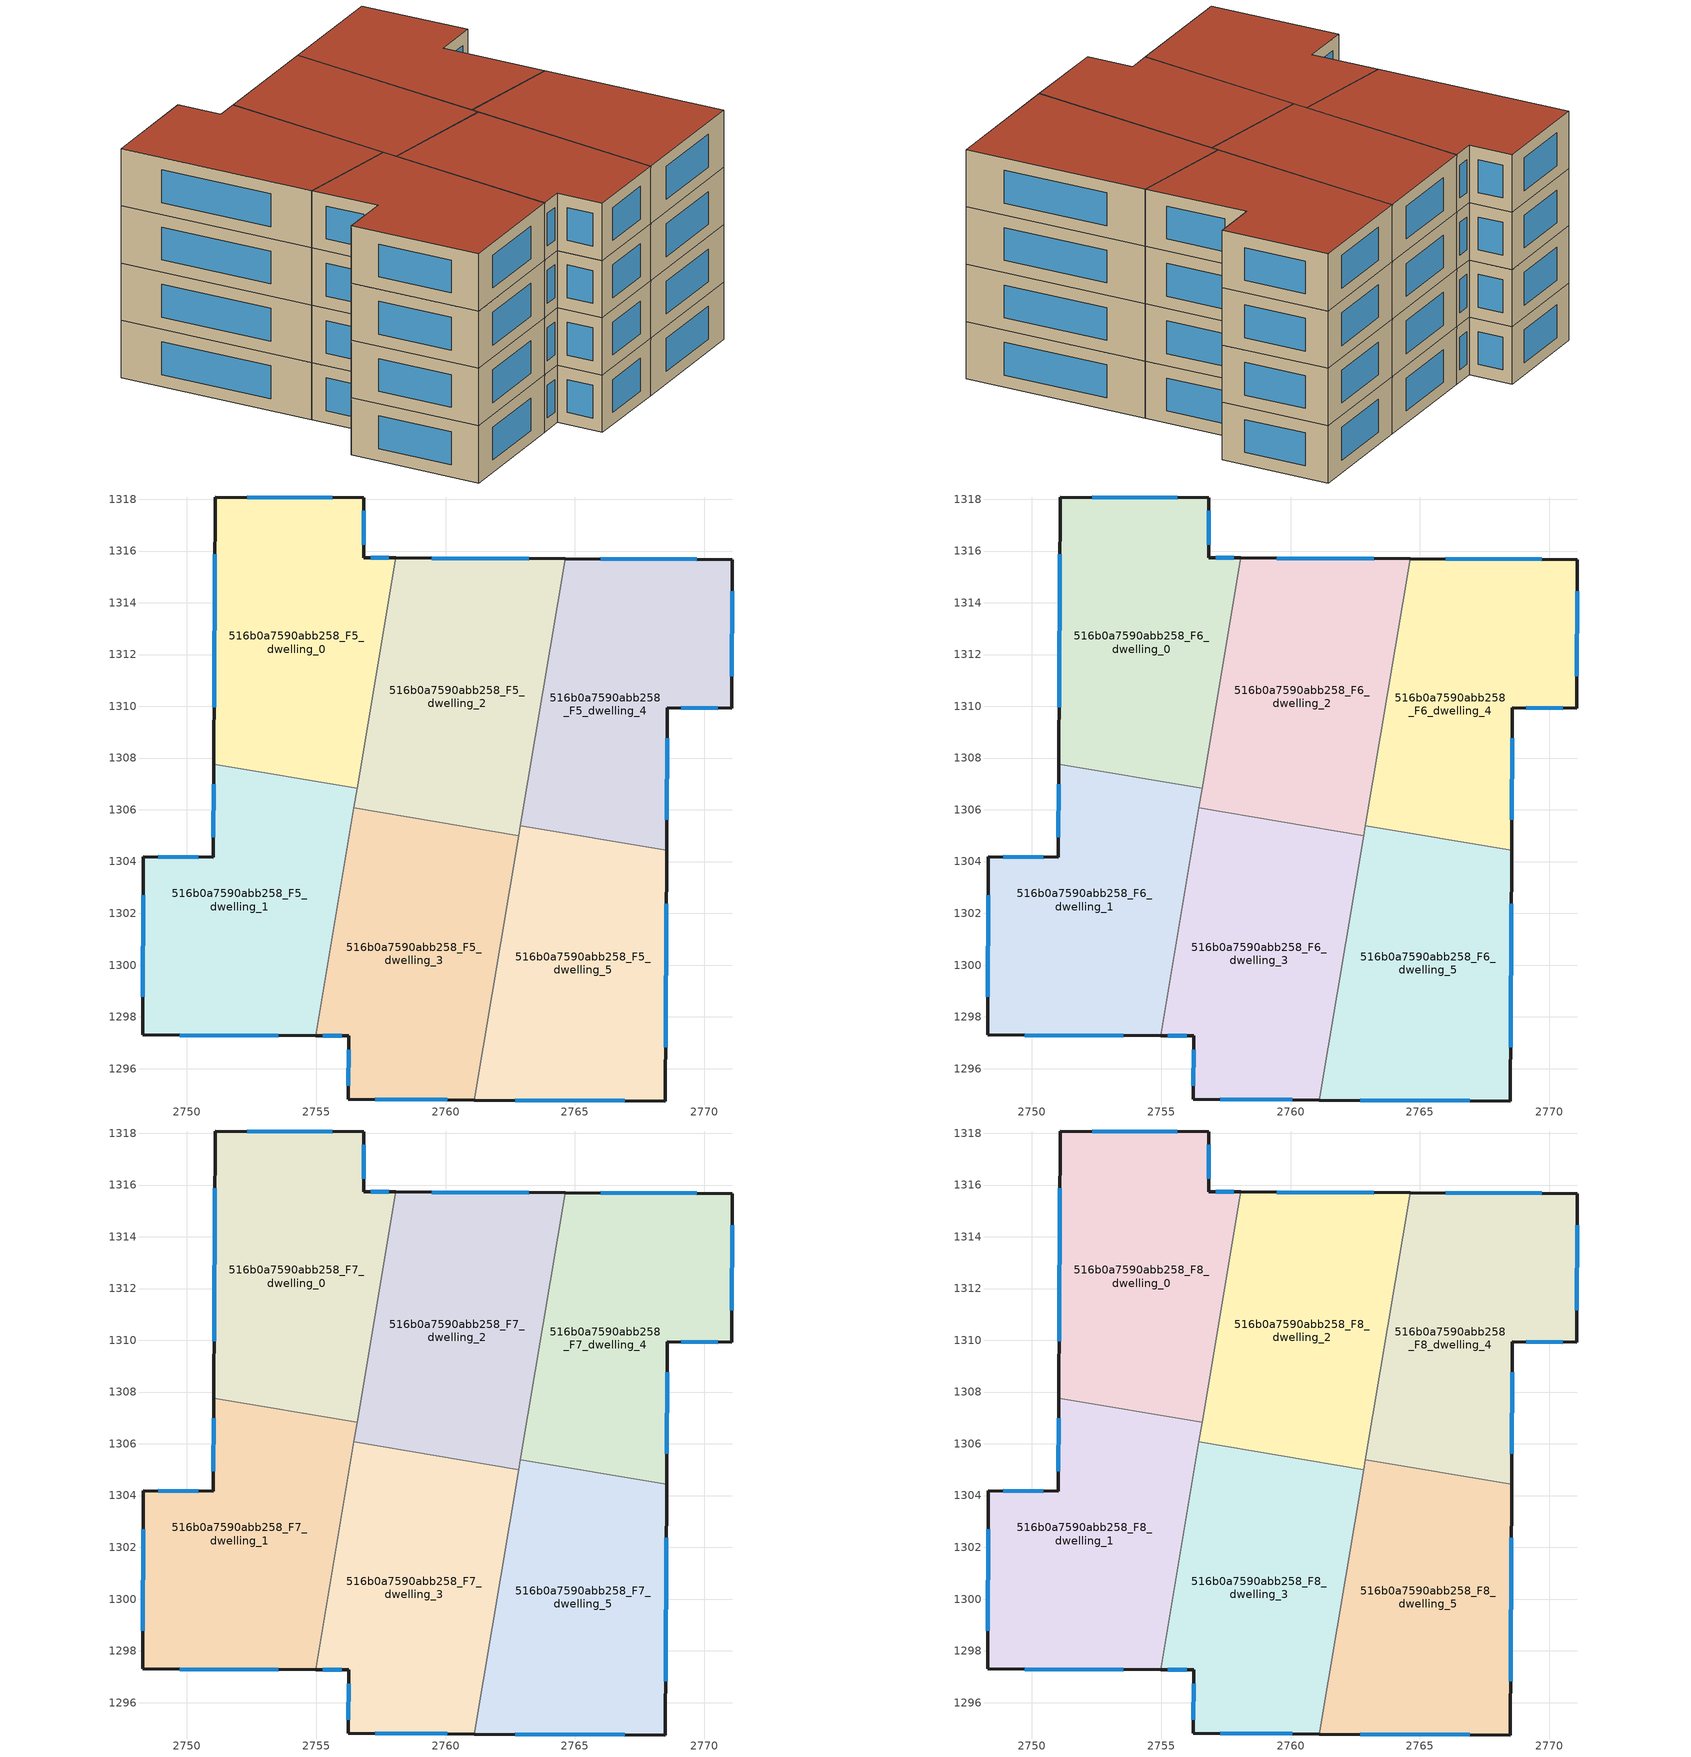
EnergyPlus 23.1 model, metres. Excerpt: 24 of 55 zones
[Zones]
516b0a7590abb258_F5_dwelling_0
 floor to 516b0a7590abb258_F4_dwelling_0 (EU_floor_Construction): 2756.85,1318.06 2756.84,1315.74 2758.08,1315.73 2756.58,1306.83 2751.04,1307.76 2751.1,1318.09 z15
 wall outside (EU_wall_Construction): 2758.08,1315.73 2756.84,1315.74 2756.85,1318.06 2751.1,1318.09 2751.04,1307.76 z15:18
 wall to 516b0a7590abb258_F5_dwelling_1 (EU_wall_Construction): 2751.04,1307.76 2756.58,1306.83 z15:18
 wall to 516b0a7590abb258_F5_dwelling_2 (EU_wall_Construction): 2756.58,1306.83 2758.08,1315.73 z15:18
 window (EU_Window_Construction): 2756.84,1316.24 2756.85,1317.56 / 2757.81,1315.74 2757.1,1315.74 / 2751.09,1315.88 2751.06,1309.97 / 2755.62,1318.07 2752.33,1318.08 z15.64:17.36
516b0a7590abb258_F5_dwelling_1
 floor to 516b0a7590abb258_F4_dwelling_1 (EU_floor_Construction): 2756.58,1306.83 2754.98,1297.27 2748.29,1297.3 2748.32,1304.18 2751.02,1304.17 2751.04,1307.76 z15
 wall outside (EU_wall_Construction): 2751.04,1307.76 2751.02,1304.17 2748.32,1304.18 2748.29,1297.3 2754.98,1297.27 z15:18
 wall to 516b0a7590abb258_F5_dwelling_3 (EU_wall_Construction): 2754.98,1297.27 2756.45,1306.07 z15:18
 wall to 516b0a7590abb258_F5_dwelling_2 (EU_wall_Construction): 2756.45,1306.07 2756.58,1306.83 z15:18
 window (EU_Window_Construction): 2749.72,1297.29 2753.54,1297.28 / 2748.32,1302.71 2748.3,1298.78 / 2750.44,1304.17 2748.9,1304.18 / 2751.04,1306.99 2751.03,1304.94 z15.64:17.36
516b0a7590abb258_F5_dwelling_2
 floor to 516b0a7590abb258_F4_dwelling_2 (EU_floor_Construction): 2764.62,1315.7 2762.82,1305 2756.45,1306.07 2758.08,1315.73 z15
 wall outside (EU_wall_Construction): 2764.62,1315.7 2758.08,1315.73 z15:18
 wall to 516b0a7590abb258_F5_dwelling_3 (EU_wall_Construction): 2756.45,1306.07 2762.82,1305 z15:18
 wall to 516b0a7590abb258_F5_dwelling_4 (EU_wall_Construction): 2762.89,1305.39 2764.62,1315.7 z15:18
 wall to 516b0a7590abb258_F5_dwelling_5 (EU_wall_Construction): 2762.82,1305 2762.89,1305.39 z15:18
 window (EU_Window_Construction): 2763.22,1315.71 2759.48,1315.73 z15.64:17.36
516b0a7590abb258_F5_dwelling_3
 floor to 516b0a7590abb258_F4_dwelling_3 (EU_floor_Construction): 2762.82,1305 2761.11,1294.79 2756.24,1294.82 2756.26,1297.26 2754.98,1297.27 2756.45,1306.07 z15
 wall outside (EU_wall_Construction): 2754.98,1297.27 2756.26,1297.26 2756.24,1294.82 2761.11,1294.79 z15:18
 wall to 516b0a7590abb258_F5_dwelling_5 (EU_wall_Construction): 2761.11,1294.79 2762.82,1305 z15:18
 window (EU_Window_Construction): 2757.28,1294.81 2760.07,1294.79 / 2756.26,1296.74 2756.24,1295.34 / 2755.25,1297.27 2755.98,1297.26 z15.64:17.36
516b0a7590abb258_F5_dwelling_4
 floor to 516b0a7590abb258_F4_dwelling_4 (EU_floor_Construction): 2771.09,1315.67 2771.06,1309.93 2768.57,1309.94 2768.55,1304.44 2762.89,1305.39 2764.62,1315.7 z15
 wall outside (EU_wall_Construction): 2768.55,1304.44 2768.57,1309.94 2771.06,1309.93 2771.09,1315.67 2764.62,1315.7 z15:18
 wall to 516b0a7590abb258_F5_dwelling_5 (EU_wall_Construction): 2762.89,1305.39 2768.55,1304.44 z15:18
 window (EU_Window_Construction): 2771.07,1311.16 2771.08,1314.44 / 2769.11,1309.94 2770.53,1309.93 / 2768.55,1305.62 2768.57,1308.77 / 2769.7,1315.68 2766,1315.7 z15.64:17.36
516b0a7590abb258_F5_dwelling_5
 floor to 516b0a7590abb258_F4_dwelling_5 (EU_floor_Construction): 2768.55,1304.44 2768.5,1294.75 2761.11,1294.79 2762.89,1305.39 z15
 wall outside (EU_wall_Construction): 2761.11,1294.79 2768.5,1294.75 2768.55,1304.44 z15:18
 window (EU_Window_Construction): 2768.51,1296.82 2768.54,1302.36 / 2762.69,1294.78 2766.92,1294.76 z15.64:17.36
516b0a7590abb258_F6_dwelling_0
 floor to 516b0a7590abb258_F5_dwelling_0 (EU_floor_Construction): 2756.85,1318.06 2756.84,1315.74 2758.08,1315.73 2756.58,1306.83 2751.04,1307.76 2751.1,1318.09 z18
 wall outside (EU_wall_Construction): 2758.08,1315.73 2756.84,1315.74 2756.85,1318.06 2751.1,1318.09 2751.04,1307.76 z18:21
 wall to 516b0a7590abb258_F6_dwelling_1 (EU_wall_Construction): 2751.04,1307.76 2756.58,1306.83 z18:21
 wall to 516b0a7590abb258_F6_dwelling_2 (EU_wall_Construction): 2756.58,1306.83 2758.08,1315.73 z18:21
 window (EU_Window_Construction): 2756.84,1316.24 2756.85,1317.56 / 2757.81,1315.74 2757.1,1315.74 / 2751.09,1315.88 2751.06,1309.97 / 2755.62,1318.07 2752.33,1318.08 z18.64:20.36
516b0a7590abb258_F6_dwelling_1
 floor to 516b0a7590abb258_F5_dwelling_1 (EU_floor_Construction): 2756.58,1306.83 2754.98,1297.27 2748.29,1297.3 2748.32,1304.18 2751.02,1304.17 2751.04,1307.76 z18
 wall outside (EU_wall_Construction): 2751.04,1307.76 2751.02,1304.17 2748.32,1304.18 2748.29,1297.3 2754.98,1297.27 z18:21
 wall to 516b0a7590abb258_F6_dwelling_3 (EU_wall_Construction): 2754.98,1297.27 2756.45,1306.07 z18:21
 wall to 516b0a7590abb258_F6_dwelling_2 (EU_wall_Construction): 2756.45,1306.07 2756.58,1306.83 z18:21
 window (EU_Window_Construction): 2749.72,1297.29 2753.54,1297.28 / 2748.32,1302.71 2748.3,1298.78 / 2750.44,1304.17 2748.9,1304.18 / 2751.04,1306.99 2751.03,1304.94 z18.64:20.36
516b0a7590abb258_F6_dwelling_2
 floor to 516b0a7590abb258_F5_dwelling_2 (EU_floor_Construction): 2764.62,1315.7 2762.82,1305 2756.45,1306.07 2758.08,1315.73 z18
 wall outside (EU_wall_Construction): 2764.62,1315.7 2758.08,1315.73 z18:21
 wall to 516b0a7590abb258_F6_dwelling_3 (EU_wall_Construction): 2756.45,1306.07 2762.82,1305 z18:21
 wall to 516b0a7590abb258_F6_dwelling_4 (EU_wall_Construction): 2762.89,1305.39 2764.62,1315.7 z18:21
 wall to 516b0a7590abb258_F6_dwelling_5 (EU_wall_Construction): 2762.82,1305 2762.89,1305.39 z18:21
 window (EU_Window_Construction): 2763.22,1315.71 2759.48,1315.73 z18.64:20.36
516b0a7590abb258_F6_dwelling_3
 floor to 516b0a7590abb258_F5_dwelling_3 (EU_floor_Construction): 2762.82,1305 2761.11,1294.79 2756.24,1294.82 2756.26,1297.26 2754.98,1297.27 2756.45,1306.07 z18
 wall outside (EU_wall_Construction): 2754.98,1297.27 2756.26,1297.26 2756.24,1294.82 2761.11,1294.79 z18:21
 wall to 516b0a7590abb258_F6_dwelling_5 (EU_wall_Construction): 2761.11,1294.79 2762.82,1305 z18:21
 window (EU_Window_Construction): 2757.28,1294.81 2760.07,1294.79 / 2756.26,1296.74 2756.24,1295.34 / 2755.25,1297.27 2755.98,1297.26 z18.64:20.36
516b0a7590abb258_F6_dwelling_4
 floor to 516b0a7590abb258_F5_dwelling_4 (EU_floor_Construction): 2771.09,1315.67 2771.06,1309.93 2768.57,1309.94 2768.55,1304.44 2762.89,1305.39 2764.62,1315.7 z18
 wall outside (EU_wall_Construction): 2768.55,1304.44 2768.57,1309.94 2771.06,1309.93 2771.09,1315.67 2764.62,1315.7 z18:21
 wall to 516b0a7590abb258_F6_dwelling_5 (EU_wall_Construction): 2762.89,1305.39 2768.55,1304.44 z18:21
 window (EU_Window_Construction): 2771.07,1311.16 2771.08,1314.44 / 2769.11,1309.94 2770.53,1309.93 / 2768.55,1305.62 2768.57,1308.77 / 2769.7,1315.68 2766,1315.7 z18.64:20.36
516b0a7590abb258_F6_dwelling_5
 floor to 516b0a7590abb258_F5_dwelling_5 (EU_floor_Construction): 2768.55,1304.44 2768.5,1294.75 2761.11,1294.79 2762.89,1305.39 z18
 wall outside (EU_wall_Construction): 2761.11,1294.79 2768.5,1294.75 2768.55,1304.44 z18:21
 window (EU_Window_Construction): 2768.51,1296.82 2768.54,1302.36 / 2762.69,1294.78 2766.92,1294.76 z18.64:20.36
516b0a7590abb258_F7_dwelling_0
 floor to 516b0a7590abb258_F6_dwelling_0 (EU_floor_Construction): 2756.85,1318.06 2756.84,1315.74 2758.08,1315.73 2756.58,1306.83 2751.04,1307.76 2751.1,1318.09 z21
 wall outside (EU_wall_Construction): 2758.08,1315.73 2756.84,1315.74 2756.85,1318.06 2751.1,1318.09 2751.04,1307.76 z21:24
 wall to 516b0a7590abb258_F7_dwelling_1 (EU_wall_Construction): 2751.04,1307.76 2756.58,1306.83 z21:24
 wall to 516b0a7590abb258_F7_dwelling_2 (EU_wall_Construction): 2756.58,1306.83 2758.08,1315.73 z21:24
 window (EU_Window_Construction): 2756.84,1316.24 2756.85,1317.56 / 2757.81,1315.74 2757.1,1315.74 / 2751.09,1315.88 2751.06,1309.97 / 2755.62,1318.07 2752.33,1318.08 z21.64:23.36
516b0a7590abb258_F7_dwelling_1
 floor to 516b0a7590abb258_F6_dwelling_1 (EU_floor_Construction): 2756.58,1306.83 2754.98,1297.27 2748.29,1297.3 2748.32,1304.18 2751.02,1304.17 2751.04,1307.76 z21
 wall outside (EU_wall_Construction): 2751.04,1307.76 2751.02,1304.17 2748.32,1304.18 2748.29,1297.3 2754.98,1297.27 z21:24
 wall to 516b0a7590abb258_F7_dwelling_3 (EU_wall_Construction): 2754.98,1297.27 2756.45,1306.07 z21:24
 wall to 516b0a7590abb258_F7_dwelling_2 (EU_wall_Construction): 2756.45,1306.07 2756.58,1306.83 z21:24
 window (EU_Window_Construction): 2749.72,1297.29 2753.54,1297.28 / 2748.32,1302.71 2748.3,1298.78 / 2750.44,1304.17 2748.9,1304.18 / 2751.04,1306.99 2751.03,1304.94 z21.64:23.36
516b0a7590abb258_F7_dwelling_2
 floor to 516b0a7590abb258_F6_dwelling_2 (EU_floor_Construction): 2764.62,1315.7 2762.82,1305 2756.45,1306.07 2758.08,1315.73 z21
 wall outside (EU_wall_Construction): 2764.62,1315.7 2758.08,1315.73 z21:24
 wall to 516b0a7590abb258_F7_dwelling_3 (EU_wall_Construction): 2756.45,1306.07 2762.82,1305 z21:24
 wall to 516b0a7590abb258_F7_dwelling_4 (EU_wall_Construction): 2762.89,1305.39 2764.62,1315.7 z21:24
 wall to 516b0a7590abb258_F7_dwelling_5 (EU_wall_Construction): 2762.82,1305 2762.89,1305.39 z21:24
 window (EU_Window_Construction): 2763.22,1315.71 2759.48,1315.73 z21.64:23.36
516b0a7590abb258_F7_dwelling_3
 floor to 516b0a7590abb258_F6_dwelling_3 (EU_floor_Construction): 2762.82,1305 2761.11,1294.79 2756.24,1294.82 2756.26,1297.26 2754.98,1297.27 2756.45,1306.07 z21
 wall outside (EU_wall_Construction): 2754.98,1297.27 2756.26,1297.26 2756.24,1294.82 2761.11,1294.79 z21:24
 wall to 516b0a7590abb258_F7_dwelling_5 (EU_wall_Construction): 2761.11,1294.79 2762.82,1305 z21:24
 window (EU_Window_Construction): 2757.28,1294.81 2760.07,1294.79 / 2756.26,1296.74 2756.24,1295.34 / 2755.25,1297.27 2755.98,1297.26 z21.64:23.36
516b0a7590abb258_F7_dwelling_4
 floor to 516b0a7590abb258_F6_dwelling_4 (EU_floor_Construction): 2771.09,1315.67 2771.06,1309.93 2768.57,1309.94 2768.55,1304.44 2762.89,1305.39 2764.62,1315.7 z21
 wall outside (EU_wall_Construction): 2768.55,1304.44 2768.57,1309.94 2771.06,1309.93 2771.09,1315.67 2764.62,1315.7 z21:24
 wall to 516b0a7590abb258_F7_dwelling_5 (EU_wall_Construction): 2762.89,1305.39 2768.55,1304.44 z21:24
 window (EU_Window_Construction): 2771.07,1311.16 2771.08,1314.44 / 2769.11,1309.94 2770.53,1309.93 / 2768.55,1305.62 2768.57,1308.77 / 2769.7,1315.68 2766,1315.7 z21.64:23.36
516b0a7590abb258_F7_dwelling_5
 floor to 516b0a7590abb258_F6_dwelling_5 (EU_floor_Construction): 2768.55,1304.44 2768.5,1294.75 2761.11,1294.79 2762.89,1305.39 z21
 wall outside (EU_wall_Construction): 2761.11,1294.79 2768.5,1294.75 2768.55,1304.44 z21:24
 window (EU_Window_Construction): 2768.51,1296.82 2768.54,1302.36 / 2762.69,1294.78 2766.92,1294.76 z21.64:23.36
516b0a7590abb258_F8_dwelling_0
 floor to 516b0a7590abb258_F7_dwelling_0 (EU_floor_Construction): 2756.85,1318.06 2756.84,1315.74 2758.08,1315.73 2756.58,1306.83 2751.04,1307.76 2751.1,1318.09 z24
 wall outside (EU_wall_Construction): 2758.08,1315.73 2756.84,1315.74 2756.85,1318.06 2751.1,1318.09 2751.04,1307.76 z24:27
 wall to 516b0a7590abb258_F8_dwelling_1 (EU_wall_Construction): 2751.04,1307.76 2756.58,1306.83 z24:27
 wall to 516b0a7590abb258_F8_dwelling_2 (EU_wall_Construction): 2756.58,1306.83 2758.08,1315.73 z24:27
 window (EU_Window_Construction): 2756.84,1316.24 2756.85,1317.56 / 2757.81,1315.74 2757.1,1315.74 / 2751.09,1315.88 2751.06,1309.97 / 2755.62,1318.07 2752.33,1318.08 z24.64:26.36
 roof outside (EU_roof_Construction): 2756.58,1306.83 2758.08,1315.73 2756.84,1315.74 2756.85,1318.06 2751.1,1318.09 2751.04,1307.76 z27
516b0a7590abb258_F8_dwelling_1
 floor to 516b0a7590abb258_F7_dwelling_1 (EU_floor_Construction): 2756.58,1306.83 2754.98,1297.27 2748.29,1297.3 2748.32,1304.18 2751.02,1304.17 2751.04,1307.76 z24
 wall outside (EU_wall_Construction): 2751.04,1307.76 2751.02,1304.17 2748.32,1304.18 2748.29,1297.3 2754.98,1297.27 z24:27
 wall to 516b0a7590abb258_F8_dwelling_3 (EU_wall_Construction): 2754.98,1297.27 2756.45,1306.07 z24:27
 wall to 516b0a7590abb258_F8_dwelling_2 (EU_wall_Construction): 2756.45,1306.07 2756.58,1306.83 z24:27
 window (EU_Window_Construction): 2749.72,1297.29 2753.54,1297.28 / 2748.32,1302.71 2748.3,1298.78 / 2750.44,1304.17 2748.9,1304.18 / 2751.04,1306.99 2751.03,1304.94 z24.64:26.36
 roof outside (EU_roof_Construction): 2754.98,1297.27 2756.58,1306.83 2751.04,1307.76 2751.02,1304.17 2748.32,1304.18 2748.29,1297.3 z27
516b0a7590abb258_F8_dwelling_2
 floor to 516b0a7590abb258_F7_dwelling_2 (EU_floor_Construction): 2764.62,1315.7 2762.82,1305 2756.45,1306.07 2758.08,1315.73 z24
 wall outside (EU_wall_Construction): 2764.62,1315.7 2758.08,1315.73 z24:27
 wall to 516b0a7590abb258_F8_dwelling_3 (EU_wall_Construction): 2756.45,1306.07 2762.82,1305 z24:27
 wall to 516b0a7590abb258_F8_dwelling_4 (EU_wall_Construction): 2762.89,1305.39 2764.62,1315.7 z24:27
 wall to 516b0a7590abb258_F8_dwelling_5 (EU_wall_Construction): 2762.82,1305 2762.89,1305.39 z24:27
 window (EU_Window_Construction): 2763.22,1315.71 2759.48,1315.73 z24.64:26.36
 roof outside (EU_roof_Construction): 2762.82,1305 2764.62,1315.7 2758.08,1315.73 2756.45,1306.07 z27
516b0a7590abb258_F8_dwelling_3
 floor to 516b0a7590abb258_F7_dwelling_3 (EU_floor_Construction): 2762.82,1305 2761.11,1294.79 2756.24,1294.82 2756.26,1297.26 2754.98,1297.27 2756.45,1306.07 z24
 wall outside (EU_wall_Construction): 2754.98,1297.27 2756.26,1297.26 2756.24,1294.82 2761.11,1294.79 z24:27
 wall to 516b0a7590abb258_F8_dwelling_5 (EU_wall_Construction): 2761.11,1294.79 2762.82,1305 z24:27
 window (EU_Window_Construction): 2757.28,1294.81 2760.07,1294.79 / 2756.26,1296.74 2756.24,1295.34 / 2755.25,1297.27 2755.98,1297.26 z24.64:26.36
 roof outside (EU_roof_Construction): 2761.11,1294.79 2762.82,1305 2756.45,1306.07 2754.98,1297.27 2756.26,1297.26 2756.24,1294.82 z27
516b0a7590abb258_F8_dwelling_4
 floor to 516b0a7590abb258_F7_dwelling_4 (EU_floor_Construction): 2771.09,1315.67 2771.06,1309.93 2768.57,1309.94 2768.55,1304.44 2762.89,1305.39 2764.62,1315.7 z24
 wall outside (EU_wall_Construction): 2768.55,1304.44 2768.57,1309.94 2771.06,1309.93 2771.09,1315.67 2764.62,1315.7 z24:27
 wall to 516b0a7590abb258_F8_dwelling_5 (EU_wall_Construction): 2762.89,1305.39 2768.55,1304.44 z24:27
 window (EU_Window_Construction): 2771.07,1311.16 2771.08,1314.44 / 2769.11,1309.94 2770.53,1309.93 / 2768.55,1305.62 2768.57,1308.77 / 2769.7,1315.68 2766,1315.7 z24.64:26.36
 roof outside (EU_roof_Construction): 2768.55,1304.44 2768.57,1309.94 2771.06,1309.93 2771.09,1315.67 2764.62,1315.7 2762.89,1305.39 z27
516b0a7590abb258_F8_dwelling_5
 floor to 516b0a7590abb258_F7_dwelling_5 (EU_floor_Construction): 2768.55,1304.44 2768.5,1294.75 2761.11,1294.79 2762.89,1305.39 z24
 wall outside (EU_wall_Construction): 2761.11,1294.79 2768.5,1294.75 2768.55,1304.44 z24:27
 window (EU_Window_Construction): 2768.51,1296.82 2768.54,1302.36 / 2762.69,1294.78 2766.92,1294.76 z24.64:26.36
 roof outside (EU_roof_Construction): 2768.5,1294.75 2768.55,1304.44 2762.89,1305.39 2761.11,1294.79 z27
[Building]
EU S2 Campaign: North Axis=0; Terrain=City; Solar Distribution=FullExterior
[Site:Location]
Yerevan-Zvartnots.Intl.AP: Latitude=40.15; Longitude=44.383; Time Zone=4; Elevation=854
[SizingPeriod:WeatherFileDays]
AnnualSizingPeriod: Begin Month=1; Begin Day of Month=1; End Month=12; End Day of Month=31; Day of Week for Start Day=Monday; Use Weather File Daylight Saving Period=No; Use Weather File Rain and Snow Indicators=No
[MATERIAL]
EU_InternalMass_Material: Roughness=MediumRough; Thickness=0.1; Conductivity=1; Density=1800; Specific Heat=900; Thermal Absorptance=0.9; Solar Absorptance=0.7; Visible Absorptance=0.7
[MATERIAL:NOMASS] Roughness=MediumRough; Thermal Absorptance=0.9; Solar Absorptance=0.7; Visible Absorptance=0.7
Name | Thermal Resistance
EU_wall_NoMass | 1.05043
EU_roof_NoMass | 1.45357
EU_floor_NoMass | 0.478065
[WINDOWMATERIAL:SIMPLEGLAZINGSYSTEM]
EU_Window_SimpleGlazing: UFactor=2.5566; Solar Heat Gain Coefficient=0.75; Visible Transmittance=0.75
[CONSTRUCTION]
EU_wall_Construction: EU_wall_NoMass
EU_roof_Construction: EU_roof_NoMass
EU_floor_Construction: EU_floor_NoMass
EU_Window_Construction: EU_Window_SimpleGlazing
EU_InternalMass_Construction: EU_InternalMass_Material
[ZONE] Type=1; Multiplier=1; Ceiling Height=autocalculate; Floor Area=autocalculate; Part of Total Floor Area=Yes
Name | Volume
516b0a7590abb258_F5_dwelling_0; 516b0a7590abb258_F6_dwelling_0; 516b0a7590abb258_F7_dwelling_0; 516b0a7590abb258_F8_dwelling_0 | 199.998
516b0a7590abb258_F5_dwelling_1; 516b0a7590abb258_F6_dwelling_1; 516b0a7590abb258_F7_dwelling_1; 516b0a7590abb258_F8_dwelling_1 | 200.002
516b0a7590abb258_F5_dwelling_2; 516b0a7590abb258_F6_dwelling_2; 516b0a7590abb258_F7_dwelling_2; 516b0a7590abb258_F8_dwelling_2 | 200.01
516b0a7590abb258_F5_dwelling_3; 516b0a7590abb258_F6_dwelling_3; 516b0a7590abb258_F7_dwelling_3; 516b0a7590abb258_F8_dwelling_3 | 199.981
516b0a7590abb258_F5_dwelling_4; 516b0a7590abb258_F6_dwelling_4; 516b0a7590abb258_F7_dwelling_4; 516b0a7590abb258_F8_dwelling_4 | 199.989
516b0a7590abb258_F5_dwelling_5; 516b0a7590abb258_F6_dwelling_5; 516b0a7590abb258_F7_dwelling_5; 516b0a7590abb258_F8_dwelling_5 | 199.993
[INTERNALMASS] Construction=EU_InternalMass_Construction
Name | Zone or ZoneList | Surface Area
516b0a7590abb258_F5_dwelling_0_EU_InternalMass | 516b0a7590abb258_F5_dwelling_0 | 66.6676
516b0a7590abb258_F5_dwelling_1_EU_InternalMass | 516b0a7590abb258_F5_dwelling_1 | 66.6663
516b0a7590abb258_F5_dwelling_2_EU_InternalMass | 516b0a7590abb258_F5_dwelling_2 | 66.6679
516b0a7590abb258_F5_dwelling_3_EU_InternalMass | 516b0a7590abb258_F5_dwelling_3 | 66.661
516b0a7590abb258_F5_dwelling_4_EU_InternalMass | 516b0a7590abb258_F5_dwelling_4 | 66.6623
516b0a7590abb258_F5_dwelling_5_EU_InternalMass | 516b0a7590abb258_F5_dwelling_5 | 66.6662
516b0a7590abb258_F6_dwelling_0_EU_InternalMass | 516b0a7590abb258_F6_dwelling_0 | 66.6676
516b0a7590abb258_F6_dwelling_1_EU_InternalMass | 516b0a7590abb258_F6_dwelling_1 | 66.6663
516b0a7590abb258_F6_dwelling_2_EU_InternalMass | 516b0a7590abb258_F6_dwelling_2 | 66.6679
516b0a7590abb258_F6_dwelling_3_EU_InternalMass | 516b0a7590abb258_F6_dwelling_3 | 66.661
516b0a7590abb258_F6_dwelling_4_EU_InternalMass | 516b0a7590abb258_F6_dwelling_4 | 66.6623
516b0a7590abb258_F6_dwelling_5_EU_InternalMass | 516b0a7590abb258_F6_dwelling_5 | 66.6662
516b0a7590abb258_F7_dwelling_0_EU_InternalMass | 516b0a7590abb258_F7_dwelling_0 | 66.6676
516b0a7590abb258_F7_dwelling_1_EU_InternalMass | 516b0a7590abb258_F7_dwelling_1 | 66.6663
516b0a7590abb258_F7_dwelling_2_EU_InternalMass | 516b0a7590abb258_F7_dwelling_2 | 66.6679
516b0a7590abb258_F7_dwelling_3_EU_InternalMass | 516b0a7590abb258_F7_dwelling_3 | 66.661
516b0a7590abb258_F7_dwelling_4_EU_InternalMass | 516b0a7590abb258_F7_dwelling_4 | 66.6623
516b0a7590abb258_F7_dwelling_5_EU_InternalMass | 516b0a7590abb258_F7_dwelling_5 | 66.6662
516b0a7590abb258_F8_dwelling_0_EU_InternalMass | 516b0a7590abb258_F8_dwelling_0 | 66.6676
516b0a7590abb258_F8_dwelling_1_EU_InternalMass | 516b0a7590abb258_F8_dwelling_1 | 66.6663
516b0a7590abb258_F8_dwelling_2_EU_InternalMass | 516b0a7590abb258_F8_dwelling_2 | 66.6679
516b0a7590abb258_F8_dwelling_3_EU_InternalMass | 516b0a7590abb258_F8_dwelling_3 | 66.661
516b0a7590abb258_F8_dwelling_4_EU_InternalMass | 516b0a7590abb258_F8_dwelling_4 | 66.6623
516b0a7590abb258_F8_dwelling_5_EU_InternalMass | 516b0a7590abb258_F8_dwelling_5 | 66.6662
[OTHEREQUIPMENT] Fuel Type=Electricity; Design Level Calculation Method=Watts/Area; Power per Zone Floor Area=1; Fraction Latent=0; Fraction Radiant=0; Fraction Lost=0; Carbon Dioxide Generation Rate=0; EndUse Subcategory=EU_Step8_InternalGains
Name | Zone or ZoneList or Space or SpaceList | Schedule
EU_Step8_InternalGain_516b0a7590abb258_F5_dwelling_0_f000 | 516b0a7590abb258_F5_dwelling_0 | EU_Step8_GainSchedule_516b0a7590abb258_F5_dwelling_0_f000
EU_Step8_InternalGain_516b0a7590abb258_F5_dwelling_1_f000 | 516b0a7590abb258_F5_dwelling_1 | EU_Step8_GainSchedule_516b0a7590abb258_F5_dwelling_1_f000
EU_Step8_InternalGain_516b0a7590abb258_F5_dwelling_2_f000 | 516b0a7590abb258_F5_dwelling_2 | EU_Step8_GainSchedule_516b0a7590abb258_F5_dwelling_2_f000
EU_Step8_InternalGain_516b0a7590abb258_F5_dwelling_3_f000 | 516b0a7590abb258_F5_dwelling_3 | EU_Step8_GainSchedule_516b0a7590abb258_F5_dwelling_3_f000
EU_Step8_InternalGain_516b0a7590abb258_F5_dwelling_4_f000 | 516b0a7590abb258_F5_dwelling_4 | EU_Step8_GainSchedule_516b0a7590abb258_F5_dwelling_4_f000
EU_Step8_InternalGain_516b0a7590abb258_F5_dwelling_5_f000 | 516b0a7590abb258_F5_dwelling_5 | EU_Step8_GainSchedule_516b0a7590abb258_F5_dwelling_5_f000
EU_Step8_InternalGain_516b0a7590abb258_F6_dwelling_0_f000 | 516b0a7590abb258_F6_dwelling_0 | EU_Step8_GainSchedule_516b0a7590abb258_F6_dwelling_0_f000
EU_Step8_InternalGain_516b0a7590abb258_F6_dwelling_1_f000 | 516b0a7590abb258_F6_dwelling_1 | EU_Step8_GainSchedule_516b0a7590abb258_F6_dwelling_1_f000
EU_Step8_InternalGain_516b0a7590abb258_F6_dwelling_2_f000 | 516b0a7590abb258_F6_dwelling_2 | EU_Step8_GainSchedule_516b0a7590abb258_F6_dwelling_2_f000
EU_Step8_InternalGain_516b0a7590abb258_F6_dwelling_3_f000 | 516b0a7590abb258_F6_dwelling_3 | EU_Step8_GainSchedule_516b0a7590abb258_F6_dwelling_3_f000
EU_Step8_InternalGain_516b0a7590abb258_F6_dwelling_4_f000 | 516b0a7590abb258_F6_dwelling_4 | EU_Step8_GainSchedule_516b0a7590abb258_F6_dwelling_4_f000
EU_Step8_InternalGain_516b0a7590abb258_F6_dwelling_5_f000 | 516b0a7590abb258_F6_dwelling_5 | EU_Step8_GainSchedule_516b0a7590abb258_F6_dwelling_5_f000
EU_Step8_InternalGain_516b0a7590abb258_F7_dwelling_0_f000 | 516b0a7590abb258_F7_dwelling_0 | EU_Step8_GainSchedule_516b0a7590abb258_F7_dwelling_0_f000
EU_Step8_InternalGain_516b0a7590abb258_F7_dwelling_1_f000 | 516b0a7590abb258_F7_dwelling_1 | EU_Step8_GainSchedule_516b0a7590abb258_F7_dwelling_1_f000
EU_Step8_InternalGain_516b0a7590abb258_F7_dwelling_2_f000 | 516b0a7590abb258_F7_dwelling_2 | EU_Step8_GainSchedule_516b0a7590abb258_F7_dwelling_2_f000
EU_Step8_InternalGain_516b0a7590abb258_F7_dwelling_3_f000 | 516b0a7590abb258_F7_dwelling_3 | EU_Step8_GainSchedule_516b0a7590abb258_F7_dwelling_3_f000
EU_Step8_InternalGain_516b0a7590abb258_F7_dwelling_4_f000 | 516b0a7590abb258_F7_dwelling_4 | EU_Step8_GainSchedule_516b0a7590abb258_F7_dwelling_4_f000
EU_Step8_InternalGain_516b0a7590abb258_F7_dwelling_5_f000 | 516b0a7590abb258_F7_dwelling_5 | EU_Step8_GainSchedule_516b0a7590abb258_F7_dwelling_5_f000
EU_Step8_InternalGain_516b0a7590abb258_F8_dwelling_0_f000 | 516b0a7590abb258_F8_dwelling_0 | EU_Step8_GainSchedule_516b0a7590abb258_F8_dwelling_0_f000
EU_Step8_InternalGain_516b0a7590abb258_F8_dwelling_1_f000 | 516b0a7590abb258_F8_dwelling_1 | EU_Step8_GainSchedule_516b0a7590abb258_F8_dwelling_1_f000
EU_Step8_InternalGain_516b0a7590abb258_F8_dwelling_2_f000 | 516b0a7590abb258_F8_dwelling_2 | EU_Step8_GainSchedule_516b0a7590abb258_F8_dwelling_2_f000
EU_Step8_InternalGain_516b0a7590abb258_F8_dwelling_3_f000 | 516b0a7590abb258_F8_dwelling_3 | EU_Step8_GainSchedule_516b0a7590abb258_F8_dwelling_3_f000
EU_Step8_InternalGain_516b0a7590abb258_F8_dwelling_4_f000 | 516b0a7590abb258_F8_dwelling_4 | EU_Step8_GainSchedule_516b0a7590abb258_F8_dwelling_4_f000
EU_Step8_InternalGain_516b0a7590abb258_F8_dwelling_5_f000 | 516b0a7590abb258_F8_dwelling_5 | EU_Step8_GainSchedule_516b0a7590abb258_F8_dwelling_5_f000
[ZONEVENTILATION:DESIGNFLOWRATE] Schedule=EU_AlwaysOn; Design Flow Rate Calculation Method=AirChanges/Hour; Air Changes per Hour=0.557805; Ventilation Type=Natural; Fan Pressure Rise=0; Fan Total Efficiency=1; Constant Term Coefficient=1; Temperature Term Coefficient=0; Velocity Term Coefficient=0; Velocity Squared Term Coefficient=0; Minimum Indoor Temperature=-100; Maximum Indoor Temperature=100; Delta Temperature=-100; Minimum Outdoor Temperature=-100; Maximum Outdoor Temperature=100; Maximum Wind Speed=40
Name | Zone or ZoneList or Space or SpaceList
EU_ConstantAir_516b0a7590abb258_F5_dwelling_0 | 516b0a7590abb258_F5_dwelling_0
EU_ConstantAir_516b0a7590abb258_F5_dwelling_1 | 516b0a7590abb258_F5_dwelling_1
EU_ConstantAir_516b0a7590abb258_F5_dwelling_2 | 516b0a7590abb258_F5_dwelling_2
EU_ConstantAir_516b0a7590abb258_F5_dwelling_3 | 516b0a7590abb258_F5_dwelling_3
EU_ConstantAir_516b0a7590abb258_F5_dwelling_4 | 516b0a7590abb258_F5_dwelling_4
EU_ConstantAir_516b0a7590abb258_F5_dwelling_5 | 516b0a7590abb258_F5_dwelling_5
EU_ConstantAir_516b0a7590abb258_F6_dwelling_0 | 516b0a7590abb258_F6_dwelling_0
EU_ConstantAir_516b0a7590abb258_F6_dwelling_1 | 516b0a7590abb258_F6_dwelling_1
EU_ConstantAir_516b0a7590abb258_F6_dwelling_2 | 516b0a7590abb258_F6_dwelling_2
EU_ConstantAir_516b0a7590abb258_F6_dwelling_3 | 516b0a7590abb258_F6_dwelling_3
EU_ConstantAir_516b0a7590abb258_F6_dwelling_4 | 516b0a7590abb258_F6_dwelling_4
EU_ConstantAir_516b0a7590abb258_F6_dwelling_5 | 516b0a7590abb258_F6_dwelling_5
EU_ConstantAir_516b0a7590abb258_F7_dwelling_0 | 516b0a7590abb258_F7_dwelling_0
EU_ConstantAir_516b0a7590abb258_F7_dwelling_1 | 516b0a7590abb258_F7_dwelling_1
EU_ConstantAir_516b0a7590abb258_F7_dwelling_2 | 516b0a7590abb258_F7_dwelling_2
EU_ConstantAir_516b0a7590abb258_F7_dwelling_3 | 516b0a7590abb258_F7_dwelling_3
EU_ConstantAir_516b0a7590abb258_F7_dwelling_4 | 516b0a7590abb258_F7_dwelling_4
EU_ConstantAir_516b0a7590abb258_F7_dwelling_5 | 516b0a7590abb258_F7_dwelling_5
EU_ConstantAir_516b0a7590abb258_F8_dwelling_0 | 516b0a7590abb258_F8_dwelling_0
EU_ConstantAir_516b0a7590abb258_F8_dwelling_1 | 516b0a7590abb258_F8_dwelling_1
EU_ConstantAir_516b0a7590abb258_F8_dwelling_2 | 516b0a7590abb258_F8_dwelling_2
EU_ConstantAir_516b0a7590abb258_F8_dwelling_3 | 516b0a7590abb258_F8_dwelling_3
EU_ConstantAir_516b0a7590abb258_F8_dwelling_4 | 516b0a7590abb258_F8_dwelling_4
EU_ConstantAir_516b0a7590abb258_F8_dwelling_5 | 516b0a7590abb258_F8_dwelling_5
[HVACTEMPLATE:THERMOSTAT] Constant Heating Setpoint=20; Constant Cooling Setpoint=50
EU_HeatOnly_516b0a7590abb258_F0_dwelling_0; EU_HeatOnly_516b0a7590abb258_F0_dwelling_1; EU_HeatOnly_516b0a7590abb258_F0_dwelling_2; EU_HeatOnly_516b0a7590abb258_F0_dwelling_3; EU_HeatOnly_516b0a7590abb258_F0_dwelling_4; EU_HeatOnly_516b0a7590abb258_F0_dwelling_5; EU_HeatOnly_516b0a7590abb258_F0_dwelling_6; EU_HeatOnly_516b0a7590abb258_F1_dwelling_0; EU_HeatOnly_516b0a7590abb258_F1_dwelling_1; EU_HeatOnly_516b0a7590abb258_F1_dwelling_2; EU_HeatOnly_516b0a7590abb258_F1_dwelling_3; EU_HeatOnly_516b0a7590abb258_F1_dwelling_4; EU_HeatOnly_516b0a7590abb258_F1_dwelling_5; EU_HeatOnly_516b0a7590abb258_F2_dwelling_0; EU_HeatOnly_516b0a7590abb258_F2_dwelling_1; EU_HeatOnly_516b0a7590abb258_F2_dwelling_2; EU_HeatOnly_516b0a7590abb258_F2_dwelling_3; EU_HeatOnly_516b0a7590abb258_F2_dwelling_4; EU_HeatOnly_516b0a7590abb258_F2_dwelling_5; EU_HeatOnly_516b0a7590abb258_F3_dwelling_0; EU_HeatOnly_516b0a7590abb258_F3_dwelling_1; EU_HeatOnly_516b0a7590abb258_F3_dwelling_2; EU_HeatOnly_516b0a7590abb258_F3_dwelling_3; EU_HeatOnly_516b0a7590abb258_F3_dwelling_4; EU_HeatOnly_516b0a7590abb258_F3_dwelling_5; EU_HeatOnly_516b0a7590abb258_F4_dwelling_0; EU_HeatOnly_516b0a7590abb258_F4_dwelling_1; EU_HeatOnly_516b0a7590abb258_F4_dwelling_2; EU_HeatOnly_516b0a7590abb258_F4_dwelling_3; EU_HeatOnly_516b0a7590abb258_F4_dwelling_4; EU_HeatOnly_516b0a7590abb258_F4_dwelling_5; EU_HeatOnly_516b0a7590abb258_F5_dwelling_0; EU_HeatOnly_516b0a7590abb258_F5_dwelling_1; EU_HeatOnly_516b0a7590abb258_F5_dwelling_2; EU_HeatOnly_516b0a7590abb258_F5_dwelling_3; EU_HeatOnly_516b0a7590abb258_F5_dwelling_4; EU_HeatOnly_516b0a7590abb258_F5_dwelling_5; EU_HeatOnly_516b0a7590abb258_F6_dwelling_0; EU_HeatOnly_516b0a7590abb258_F6_dwelling_1; EU_HeatOnly_516b0a7590abb258_F6_dwelling_2; EU_HeatOnly_516b0a7590abb258_F6_dwelling_3; EU_HeatOnly_516b0a7590abb258_F6_dwelling_4; EU_HeatOnly_516b0a7590abb258_F6_dwelling_5; EU_HeatOnly_516b0a7590abb258_F7_dwelling_0; EU_HeatOnly_516b0a7590abb258_F7_dwelling_1; EU_HeatOnly_516b0a7590abb258_F7_dwelling_2; EU_HeatOnly_516b0a7590abb258_F7_dwelling_3; EU_HeatOnly_516b0a7590abb258_F7_dwelling_4; EU_HeatOnly_516b0a7590abb258_F7_dwelling_5; EU_HeatOnly_516b0a7590abb258_F8_dwelling_0; EU_HeatOnly_516b0a7590abb258_F8_dwelling_1; EU_HeatOnly_516b0a7590abb258_F8_dwelling_2; EU_HeatOnly_516b0a7590abb258_F8_dwelling_3; EU_HeatOnly_516b0a7590abb258_F8_dwelling_4; EU_HeatOnly_516b0a7590abb258_F8_dwelling_5
[HVACTEMPLATE:ZONE:IDEALLOADSAIRSYSTEM] System Availability Schedule=EU_AlwaysOn; Maximum Heating Supply Air Temperature=50; Minimum Cooling Supply Air Temperature=13; Maximum Heating Supply Air Humidity Ratio=0.0156; Minimum Cooling Supply Air Humidity Ratio=0.0077; Heating Limit=NoLimit; Cooling Limit=NoLimit; Heating Availability Schedule=EU_AlwaysOn; Cooling Availability Schedule=EU_CoolingOff; Dehumidification Control Type=ConstantSensibleHeatRatio; Cooling Sensible Heat Ratio=0.7; Dehumidification Setpoint=60; Humidification Control Type=None; Humidification Setpoint=30; Outdoor Air Method=None; Outdoor Air Flow Rate per Person=0.00944; Outdoor Air Flow Rate per Zone Floor Area=0; Outdoor Air Flow Rate per Zone=0; Demand Controlled Ventilation Type=None; Outdoor Air Economizer Type=NoEconomizer; Heat Recovery Type=None; Sensible Heat Recovery Effectiveness=0.7; Latent Heat Recovery Effectiveness=0.65
Name | Template Thermostat
516b0a7590abb258_F5_dwelling_0 | EU_HeatOnly_516b0a7590abb258_F5_dwelling_0
516b0a7590abb258_F5_dwelling_1 | EU_HeatOnly_516b0a7590abb258_F5_dwelling_1
516b0a7590abb258_F5_dwelling_2 | EU_HeatOnly_516b0a7590abb258_F5_dwelling_2
516b0a7590abb258_F5_dwelling_3 | EU_HeatOnly_516b0a7590abb258_F5_dwelling_3
516b0a7590abb258_F5_dwelling_4 | EU_HeatOnly_516b0a7590abb258_F5_dwelling_4
516b0a7590abb258_F5_dwelling_5 | EU_HeatOnly_516b0a7590abb258_F5_dwelling_5
516b0a7590abb258_F6_dwelling_0 | EU_HeatOnly_516b0a7590abb258_F6_dwelling_0
516b0a7590abb258_F6_dwelling_1 | EU_HeatOnly_516b0a7590abb258_F6_dwelling_1
516b0a7590abb258_F6_dwelling_2 | EU_HeatOnly_516b0a7590abb258_F6_dwelling_2
516b0a7590abb258_F6_dwelling_3 | EU_HeatOnly_516b0a7590abb258_F6_dwelling_3
516b0a7590abb258_F6_dwelling_4 | EU_HeatOnly_516b0a7590abb258_F6_dwelling_4
516b0a7590abb258_F6_dwelling_5 | EU_HeatOnly_516b0a7590abb258_F6_dwelling_5
516b0a7590abb258_F7_dwelling_0 | EU_HeatOnly_516b0a7590abb258_F7_dwelling_0
516b0a7590abb258_F7_dwelling_1 | EU_HeatOnly_516b0a7590abb258_F7_dwelling_1
516b0a7590abb258_F7_dwelling_2 | EU_HeatOnly_516b0a7590abb258_F7_dwelling_2
516b0a7590abb258_F7_dwelling_3 | EU_HeatOnly_516b0a7590abb258_F7_dwelling_3
516b0a7590abb258_F7_dwelling_4 | EU_HeatOnly_516b0a7590abb258_F7_dwelling_4
516b0a7590abb258_F7_dwelling_5 | EU_HeatOnly_516b0a7590abb258_F7_dwelling_5
516b0a7590abb258_F8_dwelling_0 | EU_HeatOnly_516b0a7590abb258_F8_dwelling_0
516b0a7590abb258_F8_dwelling_1 | EU_HeatOnly_516b0a7590abb258_F8_dwelling_1
516b0a7590abb258_F8_dwelling_2 | EU_HeatOnly_516b0a7590abb258_F8_dwelling_2
516b0a7590abb258_F8_dwelling_3 | EU_HeatOnly_516b0a7590abb258_F8_dwelling_3
516b0a7590abb258_F8_dwelling_4 | EU_HeatOnly_516b0a7590abb258_F8_dwelling_4
516b0a7590abb258_F8_dwelling_5 | EU_HeatOnly_516b0a7590abb258_F8_dwelling_5
[SIZING:ZONE] Zone Cooling Design Supply Air Temperature Input Method=SupplyAirTemperature; Zone Cooling Design Supply Air Temperature=13; Zone Heating Design Supply Air Temperature Input Method=SupplyAirTemperature; Zone Heating Design Supply Air Temperature=50; Zone Cooling Design Supply Air Humidity Ratio=0.008; Zone Heating Design Supply Air Humidity Ratio=0.008; Cooling Design Air Flow Method=DesignDay; Cooling Design Air Flow Rate=0; Cooling Minimum Air Flow per Zone Floor Area=0.000762; Cooling Minimum Air Flow=0; Cooling Minimum Air Flow Fraction=0.2; Heating Design Air Flow Method=DesignDay; Heating Design Air Flow Rate=0; Heating Maximum Air Flow per Zone Floor Area=0.002032; Heating Maximum Air Flow=0.141576; Heating Maximum Air Flow Fraction=0.3; Account for Dedicated Outdoor Air System=No; Dedicated Outdoor Air System Control Strategy=NeutralSupplyAir; Dedicated Outdoor Air Low Setpoint Temperature for Design=autosize; Dedicated Outdoor Air High Setpoint Temperature for Design=autosize; Zone Load Sizing Method=Sensible Load Only No Latent Load; Zone Latent Cooling Design Supply Air Humidity Ratio Input Method=HumidityRatioDifference; Zone Cooling Design Supply Air Humidity Ratio Difference=0.005; Zone Latent Heating Design Supply Air Humidity Ratio Input Method=HumidityRatioDifference; Zone Humidification Design Supply Air Humidity Ratio Difference=0.005
516b0a7590abb258_F5_dwelling_0; 516b0a7590abb258_F5_dwelling_1; 516b0a7590abb258_F5_dwelling_2; 516b0a7590abb258_F5_dwelling_3; 516b0a7590abb258_F5_dwelling_4; 516b0a7590abb258_F5_dwelling_5; 516b0a7590abb258_F6_dwelling_0; 516b0a7590abb258_F6_dwelling_1; 516b0a7590abb258_F6_dwelling_2; 516b0a7590abb258_F6_dwelling_3; 516b0a7590abb258_F6_dwelling_4; 516b0a7590abb258_F6_dwelling_5; 516b0a7590abb258_F7_dwelling_0; 516b0a7590abb258_F7_dwelling_1; 516b0a7590abb258_F7_dwelling_2; 516b0a7590abb258_F7_dwelling_3; 516b0a7590abb258_F7_dwelling_4; 516b0a7590abb258_F7_dwelling_5; 516b0a7590abb258_F8_dwelling_0; 516b0a7590abb258_F8_dwelling_1; 516b0a7590abb258_F8_dwelling_2; 516b0a7590abb258_F8_dwelling_3; 516b0a7590abb258_F8_dwelling_4; 516b0a7590abb258_F8_dwelling_5
[SCHEDULE:CONSTANT]
Name | Hourly Value
EU_AlwaysOn | 1
EU_CoolingOff | 0
[SCHEDULE:FILE] Column Number=1; Rows to Skip at Top=0; Number of Hours of Data=8760; Column Separator=Comma; Interpolate to Timestep=No; Minutes per Item=60; Adjust Schedule for Daylight Savings=Yes
Name | File
EU_Step8_GainSchedule_516b0a7590abb258_F5_dwelling_0_f000 | ../../schedules/516b0a7590abb258/516b0a7590abb258_F5_dwelling_0_f000_gain.csv
EU_Step8_GainSchedule_516b0a7590abb258_F5_dwelling_1_f000 | ../../schedules/516b0a7590abb258/516b0a7590abb258_F5_dwelling_1_f000_gain.csv
EU_Step8_GainSchedule_516b0a7590abb258_F5_dwelling_2_f000 | ../../schedules/516b0a7590abb258/516b0a7590abb258_F5_dwelling_2_f000_gain.csv
EU_Step8_GainSchedule_516b0a7590abb258_F5_dwelling_3_f000 | ../../schedules/516b0a7590abb258/516b0a7590abb258_F5_dwelling_3_f000_gain.csv
EU_Step8_GainSchedule_516b0a7590abb258_F5_dwelling_4_f000 | ../../schedules/516b0a7590abb258/516b0a7590abb258_F5_dwelling_4_f000_gain.csv
EU_Step8_GainSchedule_516b0a7590abb258_F5_dwelling_5_f000 | ../../schedules/516b0a7590abb258/516b0a7590abb258_F5_dwelling_5_f000_gain.csv
EU_Step8_GainSchedule_516b0a7590abb258_F6_dwelling_0_f000 | ../../schedules/516b0a7590abb258/516b0a7590abb258_F6_dwelling_0_f000_gain.csv
EU_Step8_GainSchedule_516b0a7590abb258_F6_dwelling_1_f000 | ../../schedules/516b0a7590abb258/516b0a7590abb258_F6_dwelling_1_f000_gain.csv
EU_Step8_GainSchedule_516b0a7590abb258_F6_dwelling_2_f000 | ../../schedules/516b0a7590abb258/516b0a7590abb258_F6_dwelling_2_f000_gain.csv
EU_Step8_GainSchedule_516b0a7590abb258_F6_dwelling_3_f000 | ../../schedules/516b0a7590abb258/516b0a7590abb258_F6_dwelling_3_f000_gain.csv
EU_Step8_GainSchedule_516b0a7590abb258_F6_dwelling_4_f000 | ../../schedules/516b0a7590abb258/516b0a7590abb258_F6_dwelling_4_f000_gain.csv
EU_Step8_GainSchedule_516b0a7590abb258_F6_dwelling_5_f000 | ../../schedules/516b0a7590abb258/516b0a7590abb258_F6_dwelling_5_f000_gain.csv
EU_Step8_GainSchedule_516b0a7590abb258_F7_dwelling_0_f000 | ../../schedules/516b0a7590abb258/516b0a7590abb258_F7_dwelling_0_f000_gain.csv
EU_Step8_GainSchedule_516b0a7590abb258_F7_dwelling_1_f000 | ../../schedules/516b0a7590abb258/516b0a7590abb258_F7_dwelling_1_f000_gain.csv
EU_Step8_GainSchedule_516b0a7590abb258_F7_dwelling_2_f000 | ../../schedules/516b0a7590abb258/516b0a7590abb258_F7_dwelling_2_f000_gain.csv
EU_Step8_GainSchedule_516b0a7590abb258_F7_dwelling_3_f000 | ../../schedules/516b0a7590abb258/516b0a7590abb258_F7_dwelling_3_f000_gain.csv
EU_Step8_GainSchedule_516b0a7590abb258_F7_dwelling_4_f000 | ../../schedules/516b0a7590abb258/516b0a7590abb258_F7_dwelling_4_f000_gain.csv
EU_Step8_GainSchedule_516b0a7590abb258_F7_dwelling_5_f000 | ../../schedules/516b0a7590abb258/516b0a7590abb258_F7_dwelling_5_f000_gain.csv
EU_Step8_GainSchedule_516b0a7590abb258_F8_dwelling_0_f000 | ../../schedules/516b0a7590abb258/516b0a7590abb258_F8_dwelling_0_f000_gain.csv
EU_Step8_GainSchedule_516b0a7590abb258_F8_dwelling_1_f000 | ../../schedules/516b0a7590abb258/516b0a7590abb258_F8_dwelling_1_f000_gain.csv
EU_Step8_GainSchedule_516b0a7590abb258_F8_dwelling_2_f000 | ../../schedules/516b0a7590abb258/516b0a7590abb258_F8_dwelling_2_f000_gain.csv
EU_Step8_GainSchedule_516b0a7590abb258_F8_dwelling_3_f000 | ../../schedules/516b0a7590abb258/516b0a7590abb258_F8_dwelling_3_f000_gain.csv
EU_Step8_GainSchedule_516b0a7590abb258_F8_dwelling_4_f000 | ../../schedules/516b0a7590abb258/516b0a7590abb258_F8_dwelling_4_f000_gain.csv
EU_Step8_GainSchedule_516b0a7590abb258_F8_dwelling_5_f000 | ../../schedules/516b0a7590abb258/516b0a7590abb258_F8_dwelling_5_f000_gain.csv
